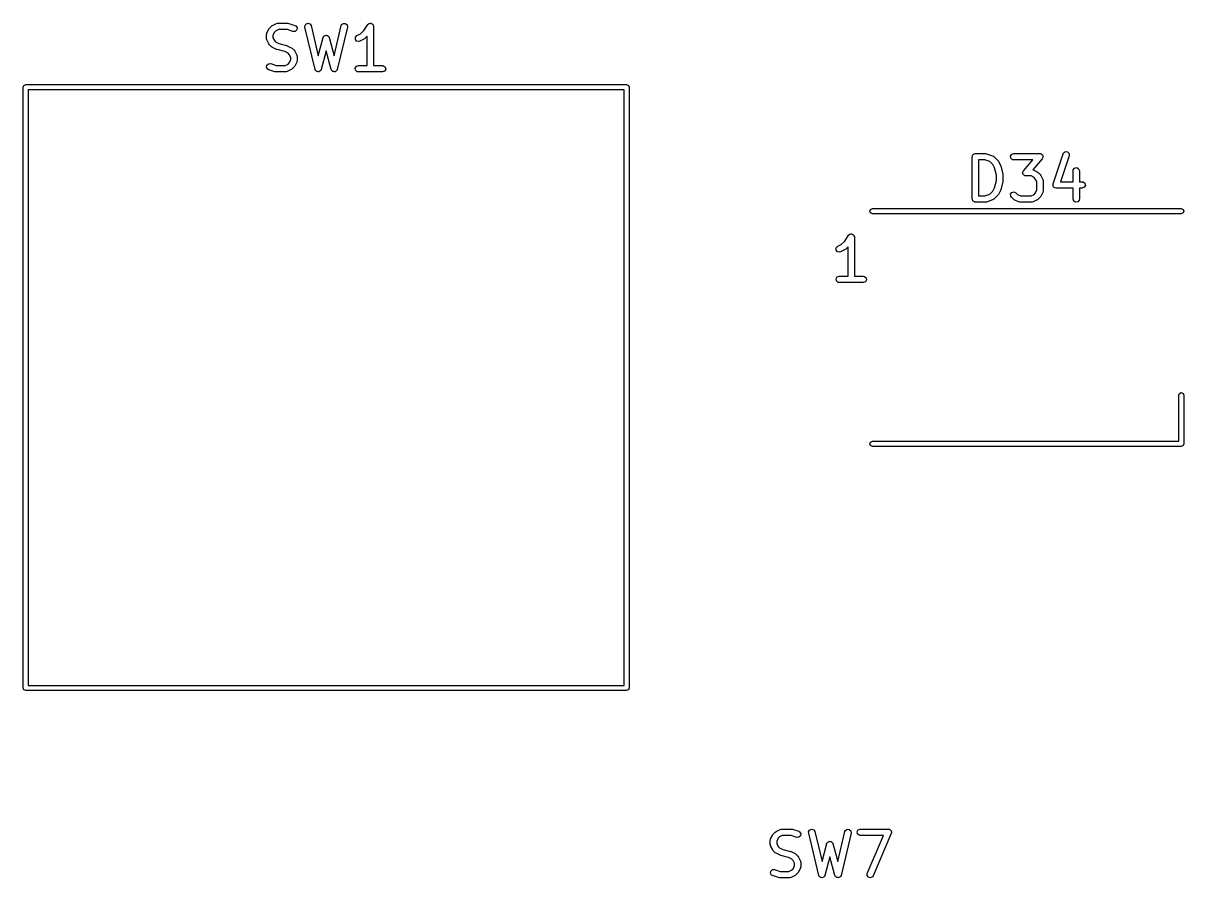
# Model space of a CAD drawing. Extents: x 60 to 196, y -152 to -29.
# Drawn here: x 69.04 to 96.47, y -49.69 to -29.49 of the extents above; entities that cross this region are included whole.
import ezdxf

# ---------------------------------------------------------------- set-up
doc = ezdxf.new("R2010")
doc.units = 0
doc.layers.add('BLACK', color=7, linetype='CONTINUOUS')

msp = doc.modelspace()

# ---------------------------------------------------------------- linework, layer by layer
at = {"layer": 'BLACK', "linetype": 'CONTINUOUS'}
for p, q in [((74.7996, -29.7196), (74.8472, -29.6243)), ((74.8472, -29.6243), (74.8606, -29.6063)), ((74.8606, -29.6063), (74.8613, -29.6048)), ((74.8613, -29.6048), (74.9089, -29.5572)), ((74.9089, -29.5572), (74.9272, -29.5443)), ((74.9272, -29.5443), (74.9284, -29.5432)), ((74.9284, -29.5432), (75.0236, -29.4955)), ((75.0236, -29.4955), (75.0486, -29.4881)), ((75.0486, -29.4881), (75.0529, -29.4892)), ((75.0529, -29.4892), (75.0571, -29.4876)), ((75.0571, -29.4876), (75.2952, -29.4876)), ((75.2952, -29.4876), (75.3173, -29.4915)), ((75.3173, -29.4915), (75.319, -29.4915)), ((75.319, -29.4915), (75.4618, -29.5391)), ((75.4618, -29.5391), (75.4847, -29.5515)), ((75.4847, -29.5515), (75.5116, -29.5952)), ((75.5116, -29.5952), (75.504, -29.6459)), ((75.6969, -29.554), (75.7199, -29.5081)), ((75.6985, -29.58), (75.6969, -29.554)), ((75.9366, -30.58), (75.6985, -29.58)), ((75.7199, -29.5081), (75.767, -29.4877)), ((75.767, -29.4877), (75.8162, -29.5024)), ((75.8162, -29.5024), (75.8444, -29.5452)), ((75.8444, -29.5452), (76.0136, -30.2561)), ((76.3864, -30.2561), (76.5556, -29.5452)), ((76.7015, -29.58), (76.4634, -30.58)), ((76.5556, -29.5452), (76.566, -29.5213)), ((76.566, -29.5213), (76.6071, -29.4907)), ((76.6071, -29.4907), (76.6583, -29.4938)), ((76.6583, -29.4938), (76.6956, -29.529)), ((76.6956, -29.529), (76.7015, -29.58)), ((77.0941, -29.6577), (77.1852, -29.521)), ((77.1852, -29.521), (77.2032, -29.5022)), ((77.2032, -29.5022), (77.2073, -29.501)), ((77.2073, -29.501), (77.2101, -29.4977)), ((77.2101, -29.4977), (77.2316, -29.4939)), ((77.2316, -29.4939), (77.2524, -29.4878)), ((77.2524, -29.4878), (77.2564, -29.4895)), ((77.2564, -29.4895), (77.2606, -29.4888)), ((77.2606, -29.4888), (77.2795, -29.4996)), ((77.2795, -29.4996), (77.2994, -29.5084)), ((77.2994, -29.5084), (77.3013, -29.5123)), ((77.3013, -29.5123), (77.3051, -29.5144)), ((77.3051, -29.5144), (77.3125, -29.5349)), ((77.3125, -29.5349), (77.3222, -29.5544)), ((77.3222, -29.5544), (77.3211, -29.5586)), ((77.3211, -29.5586), (77.3226, -29.5626)), ((77.3226, -29.5626), (77.3226, -30.4876)), ((74.7917, -29.7531), (74.7962, -29.7274)), ((74.7917, -29.8483), (74.7917, -29.7531)), ((74.7932, -29.8525), (74.7917, -29.8483)), ((74.7922, -29.8569), (74.7932, -29.8525)), ((74.7996, -29.8819), (74.7922, -29.8569)), ((74.7962, -29.7274), (74.7991, -29.724)), ((74.7991, -29.724), (74.7996, -29.7196)), ((74.8472, -29.9771), (74.7996, -29.8819)), ((74.9759, -29.7023), (74.9417, -29.7708)), ((74.9417, -29.7708), (74.9417, -29.8306)), ((74.9417, -29.8306), (74.9759, -29.8991)), ((75.0063, -29.6719), (74.9759, -29.7023)), ((75.0748, -29.6376), (75.0063, -29.6719)), ((75.2831, -29.6376), (75.0748, -29.6376)), ((75.4144, -29.6814), (75.2831, -29.6376)), ((75.4657, -29.68), (75.4144, -29.6814)), ((75.504, -29.6459), (75.4657, -29.68)), ((76.0136, -30.2561), (76.1275, -29.829)), ((76.1275, -29.829), (76.1385, -29.8054)), ((76.1385, -29.8054), (76.1441, -29.8014)), ((76.1441, -29.8014), (76.147, -29.7952)), ((76.147, -29.7952), (76.1646, -29.7871)), ((76.1646, -29.7871), (76.1805, -29.7759)), ((76.1805, -29.7759), (76.1873, -29.7765)), ((76.1873, -29.7765), (76.1936, -29.7736)), ((76.1936, -29.7736), (76.2123, -29.7787)), ((76.2123, -29.7787), (76.2316, -29.7803)), ((76.2316, -29.7803), (76.2365, -29.7852)), ((76.2365, -29.7852), (76.2431, -29.7869)), ((76.2431, -29.7869), (76.2542, -29.8028)), ((76.2542, -29.8028), (76.2679, -29.8166)), ((76.2679, -29.8166), (76.2685, -29.8234)), ((76.2685, -29.8234), (76.2725, -29.829)), ((76.2725, -29.829), (76.3864, -30.2561)), ((76.89, -29.8697), (76.8931, -29.8185)), ((76.9206, -29.9109), (76.89, -29.8697)), ((76.8931, -29.8185), (76.9284, -29.7813)), ((76.9284, -29.7813), (77.0127, -29.7391)), ((77.0907, -29.8678), (76.9954, -29.9154)), ((77.0127, -29.7391), (77.0941, -29.6577)), ((77.0918, -29.8666), (77.0907, -29.8678)), ((77.1102, -29.8537), (77.0918, -29.8666)), ((77.1726, -29.7913), (77.1102, -29.8537)), ((77.1726, -30.4876), (77.1726, -29.7913)), ((74.8484, -29.9782), (74.8472, -29.9771)), ((74.8613, -29.9966), (74.8484, -29.9782)), ((74.9089, -30.0442), (74.8613, -29.9966)), ((74.9104, -30.0449), (74.9089, -30.0442)), ((74.9284, -30.0583), (74.9104, -30.0449)), ((75.0236, -30.1059), (74.9284, -30.0583)), ((74.9759, -29.8991), (75.0063, -29.9296)), ((75.0063, -29.9296), (75.0833, -29.968)), ((75.0271, -30.1063), (75.0236, -30.1059)), ((75.039, -30.1116), (75.0271, -30.1063)), ((75.2214, -30.1572), (75.039, -30.1116)), ((75.0833, -29.968), (75.2658, -30.0137)), ((75.2984, -30.1957), (75.2214, -30.1572)), ((75.2658, -30.0137), (75.2776, -30.0189)), ((75.2776, -30.0189), (75.2812, -30.0193)), ((75.2812, -30.0193), (75.3764, -30.067)), ((75.3764, -30.067), (75.3944, -30.0803)), ((75.3944, -30.0803), (75.3959, -30.081)), ((75.3959, -30.081), (75.4435, -30.1286)), ((75.4435, -30.1286), (75.4564, -30.147)), ((75.4564, -30.147), (75.4576, -30.1481)), ((75.4576, -30.1481), (75.5052, -30.2434)), ((76.2, -30.1394), (76.082, -30.5819)), ((76.318, -30.5819), (76.2, -30.1394)), ((76.9705, -29.9228), (76.9206, -29.9109)), ((76.9954, -29.9154), (76.9705, -29.9228)), ((74.8007, -30.4793), (74.8391, -30.4452)), ((74.8391, -30.4452), (74.8904, -30.4438)), ((74.8904, -30.4438), (75.0217, -30.4876)), ((75.3288, -30.2261), (75.2984, -30.1957)), ((75.2984, -30.4534), (75.3288, -30.423)), ((75.3631, -30.2946), (75.3288, -30.2261)), ((75.3288, -30.423), (75.3631, -30.3544)), ((75.3631, -30.3544), (75.3631, -30.2946)), ((75.5052, -30.4057), (75.4576, -30.5009)), ((75.5052, -30.2434), (75.5126, -30.2683)), ((75.5057, -30.4012), (75.5052, -30.4057)), ((75.5086, -30.3978), (75.5057, -30.4012)), ((75.5131, -30.3721), (75.5086, -30.3978)), ((75.5126, -30.2683), (75.5116, -30.2727)), ((75.5116, -30.2727), (75.5131, -30.2769)), ((75.5131, -30.2769), (75.5131, -30.3721)), ((74.7932, -30.53), (74.8007, -30.4793)), ((74.82, -30.5737), (74.7932, -30.53)), ((74.843, -30.5862), (74.82, -30.5737)), ((74.9858, -30.6338), (74.843, -30.5862)), ((74.9874, -30.6337), (74.9858, -30.6338)), ((75.0095, -30.6376), (74.9874, -30.6337)), ((75.2476, -30.6376), (75.0095, -30.6376)), ((75.0217, -30.4876), (75.2299, -30.4876)), ((75.2299, -30.4876), (75.2984, -30.4534)), ((75.2518, -30.6361), (75.2476, -30.6376)), ((75.2562, -30.6371), (75.2518, -30.6361)), ((75.2812, -30.6297), (75.2562, -30.6371)), ((75.3764, -30.5821), (75.2812, -30.6297)), ((75.3775, -30.5809), (75.3764, -30.5821)), ((75.3959, -30.568), (75.3775, -30.5809)), ((75.4435, -30.5204), (75.3959, -30.568)), ((75.4442, -30.5189), (75.4435, -30.5204)), ((75.4576, -30.5009), (75.4442, -30.5189)), ((75.9409, -30.5866), (75.9366, -30.58)), ((75.9416, -30.5944), (75.9409, -30.5866)), ((75.9546, -30.6074), (75.9416, -30.5944)), ((75.9648, -30.6228), (75.9546, -30.6074)), ((75.9723, -30.6251), (75.9648, -30.6228)), ((75.9779, -30.6306), (75.9723, -30.6251)), ((75.9963, -30.6322), (75.9779, -30.6306)), ((76.014, -30.6375), (75.9963, -30.6322)), ((76.0212, -30.6344), (76.014, -30.6375)), ((76.029, -30.635), (76.0212, -30.6344)), ((76.0441, -30.6244), (76.029, -30.635)), ((76.061, -30.6171), (76.0441, -30.6244)), ((76.0646, -30.6101), (76.061, -30.6171)), ((76.071, -30.6056), (76.0646, -30.6101)), ((76.082, -30.5819), (76.071, -30.6056)), ((76.3225, -30.5884), (76.318, -30.5819)), ((76.3234, -30.5962), (76.3225, -30.5884)), ((76.3368, -30.6089), (76.3234, -30.5962)), ((76.3474, -30.624), (76.3368, -30.6089)), ((76.355, -30.626), (76.3474, -30.624)), ((76.3607, -30.6315), (76.355, -30.626)), ((76.3791, -30.6325), (76.3607, -30.6315)), ((76.3969, -30.6373), (76.3791, -30.6325)), ((76.4041, -30.634), (76.3969, -30.6373)), ((76.4119, -30.6345), (76.4041, -30.634)), ((76.4267, -30.6235), (76.4119, -30.6345)), ((76.4434, -30.6157), (76.4267, -30.6235)), ((76.4468, -30.6086), (76.4434, -30.6157)), ((76.4531, -30.6039), (76.4468, -30.6086)), ((76.4634, -30.58), (76.4531, -30.6039)), ((76.888, -30.5496), (76.9137, -30.5052)), ((76.897, -30.6001), (76.888, -30.5496)), ((76.9363, -30.6331), (76.897, -30.6001)), ((76.9137, -30.5052), (76.9619, -30.4876)), ((76.9619, -30.6376), (76.9363, -30.6331)), ((76.9619, -30.4876), (77.1726, -30.4876)), ((77.5333, -30.6376), (76.9619, -30.6376)), ((77.3226, -30.4876), (77.5333, -30.4876)), ((77.5333, -30.4876), (77.559, -30.4921)), ((77.5815, -30.6201), (77.5333, -30.6376)), ((77.559, -30.4921), (77.5983, -30.5251)), ((77.6072, -30.5756), (77.5815, -30.6201)), ((77.5983, -30.5251), (77.6072, -30.5756)), ((69.04, -31), (69.0576, -30.9576)), ((69.0576, -30.9576), (69.1, -30.94)), ((69.1, -30.94), (83.3, -30.94)), ((83.3, -30.94), (83.3424, -30.9576)), ((83.3424, -30.9576), (83.36, -31)), ((69.04, -45.2), (69.04, -31)), ((69.16, -31.06), (69.16, -45.14)), ((83.24, -31.06), (69.16, -31.06)), ((83.24, -45.14), (83.24, -31.06)), ((83.36, -31), (83.36, -45.2)), ((91.4707, -32.6426), (91.4724, -32.6329)), ((91.4719, -32.6296), (91.4735, -32.6267)), ((91.4724, -32.6329), (91.4719, -32.6296)), ((91.4735, -32.6267), (91.4752, -32.617)), ((91.4752, -32.617), (91.4878, -32.602)), ((91.4878, -32.602), (91.4975, -32.5852)), ((91.4975, -32.5852), (91.5039, -32.5829)), ((91.5039, -32.5829), (91.5082, -32.5777)), ((91.5082, -32.5777), (91.5274, -32.5743)), ((91.5274, -32.5743), (91.5457, -32.5676)), ((91.5457, -32.5676), (91.7838, -32.5676)), ((91.7838, -32.5676), (91.8059, -32.5715)), ((91.8059, -32.5715), (91.8075, -32.5715)), ((91.8075, -32.5715), (91.9504, -32.6191)), ((91.9504, -32.6191), (91.9733, -32.6315)), ((91.9733, -32.6315), (91.9756, -32.6353)), ((91.9756, -32.6353), (91.9797, -32.6372)), ((91.9797, -32.6372), (92.0749, -32.7324)), ((92.3766, -32.6296), (92.4023, -32.5852)), ((92.3855, -32.6801), (92.3766, -32.6296)), ((92.4023, -32.5852), (92.4505, -32.5676)), ((92.4505, -32.5676), (93.0695, -32.5676)), ((93.0695, -32.5676), (93.0806, -32.5696)), ((93.0806, -32.5696), (93.0841, -32.569)), ((93.0841, -32.569), (93.0867, -32.5707)), ((93.0867, -32.5707), (93.0952, -32.5721)), ((93.0952, -32.5721), (93.1107, -32.5851)), ((93.1107, -32.5851), (93.128, -32.5956)), ((93.128, -32.5956), (93.1299, -32.6013)), ((93.1299, -32.6013), (93.1345, -32.6051)), ((93.1345, -32.6051), (93.138, -32.625)), ((93.138, -32.625), (93.1445, -32.6442)), ((93.3793, -33.2856), (93.6174, -32.5713)), ((93.7597, -32.6187), (93.5545, -33.2343)), ((93.6174, -32.5713), (93.6298, -32.5484)), ((93.6298, -32.5484), (93.6735, -32.5215)), ((93.6735, -32.5215), (93.7243, -32.529)), ((93.7243, -32.529), (93.7583, -32.5674)), ((93.7583, -32.5674), (93.7597, -32.6187)), ((91.4707, -33.6426), (91.4707, -32.6426)), ((91.7716, -32.7176), (91.6207, -32.7176)), ((91.6207, -32.7176), (91.6207, -33.5676)), ((91.8862, -32.7558), (91.7716, -32.7176)), ((91.9603, -32.8299), (91.8862, -32.7558)), ((91.9988, -32.9069), (91.9603, -32.8299)), ((92.0421, -33.0804), (91.9988, -32.9069)), ((92.0749, -32.7324), (92.0878, -32.7508)), ((92.0878, -32.7508), (92.089, -32.7519)), ((92.089, -32.7519), (92.1366, -32.8472)), ((92.1366, -32.8472), (92.1403, -32.8596)), ((92.1403, -32.8596), (92.1423, -32.8625)), ((92.1423, -32.8625), (92.1899, -33.053)), ((92.4248, -32.7131), (92.3855, -32.6801)), ((92.4505, -32.7176), (92.4248, -32.7131)), ((92.9042, -32.7176), (92.4505, -32.7176)), ((92.6797, -32.9742), (92.9042, -32.7176)), ((93.126, -32.692), (92.8985, -32.952)), ((93.1333, -32.6732), (93.126, -32.692)), ((93.1434, -32.6556), (93.1333, -32.6732)), ((93.1445, -32.6442), (93.1423, -32.6497)), ((93.1423, -32.6497), (93.1434, -32.6556)), ((93.8562, -32.9503), (93.8892, -32.911)), ((93.8892, -32.911), (93.9397, -32.9021)), ((93.9397, -32.9021), (93.9841, -32.9277)), ((92.0421, -33.2048), (92.0421, -33.0804)), ((92.1899, -33.053), (92.191, -33.0679)), ((92.191, -33.0679), (92.1921, -33.0712)), ((92.1921, -33.0712), (92.1921, -33.214)), ((92.6612, -33.022), (92.6634, -33.0164)), ((92.6677, -33.0412), (92.6612, -33.022)), ((92.6623, -33.0105), (92.6724, -32.993)), ((92.6634, -33.0164), (92.6623, -33.0105)), ((92.6712, -33.0611), (92.6677, -33.0412)), ((92.6758, -33.0649), (92.6712, -33.0611)), ((92.6724, -32.993), (92.6797, -32.9742)), ((92.6778, -33.0706), (92.6758, -33.0649)), ((92.695, -33.0811), (92.6778, -33.0706)), ((92.7105, -33.094), (92.695, -33.0811)), ((92.719, -33.0955), (92.7105, -33.094)), ((92.7216, -33.0971), (92.719, -33.0955)), ((92.7251, -33.0966), (92.7216, -33.0971)), ((92.7362, -33.0986), (92.7251, -33.0966)), ((92.8613, -33.0986), (92.7362, -33.0986)), ((92.9299, -33.1328), (92.8613, -33.0986)), ((92.8985, -32.952), (92.9047, -32.9531)), ((92.9047, -32.9531), (92.9081, -32.956)), ((92.9081, -32.956), (92.9126, -32.9565)), ((92.9126, -32.9565), (93.0078, -33.0041)), ((92.9603, -33.1632), (92.9299, -33.1328)), ((92.9945, -33.2318), (92.9603, -33.1632)), ((93.0078, -33.0041), (93.0258, -33.0175)), ((93.0258, -33.0175), (93.0273, -33.0182)), ((93.0273, -33.0182), (93.0749, -33.0658)), ((93.0749, -33.0658), (93.0878, -33.0841)), ((93.0878, -33.0841), (93.089, -33.0853)), ((93.089, -33.0853), (93.1366, -33.1805)), ((93.1366, -33.1805), (93.144, -33.2055)), ((93.8517, -32.976), (93.8562, -32.9503)), ((93.8517, -33.2343), (93.8517, -32.976)), ((93.9841, -32.9277), (94.0017, -32.976)), ((94.0017, -32.976), (94.0017, -33.2343)), ((91.8862, -33.5294), (91.9603, -33.4553)), ((91.9603, -33.4553), (91.9988, -33.3783)), ((91.9988, -33.3783), (92.0421, -33.2048)), ((92.1366, -33.4381), (92.089, -33.5333)), ((92.137, -33.4345), (92.1366, -33.4381)), ((92.1423, -33.4227), (92.137, -33.4345)), ((92.1899, -33.2322), (92.1423, -33.4227)), ((92.1921, -33.214), (92.1895, -33.2288)), ((92.1895, -33.2288), (92.1899, -33.2322)), ((92.9603, -33.503), (92.9945, -33.4344)), ((92.9945, -33.4344), (92.9945, -33.2318)), ((93.1445, -33.4521), (93.14, -33.4778)), ((93.144, -33.2055), (93.143, -33.2098)), ((93.143, -33.2098), (93.1445, -33.214)), ((93.1445, -33.214), (93.1445, -33.4521)), ((93.3766, -33.2963), (93.3795, -33.2913)), ((93.3802, -33.3164), (93.3766, -33.2963)), ((93.3795, -33.2913), (93.3793, -33.2856)), ((93.3807, -33.3369), (93.3802, -33.3164)), ((93.3845, -33.3411), (93.3807, -33.3369)), ((93.3855, -33.3468), (93.3845, -33.3411)), ((93.4012, -33.3599), (93.3855, -33.3468)), ((93.4148, -33.3752), (93.4012, -33.3599)), ((93.4204, -33.3761), (93.4148, -33.3752)), ((93.4248, -33.3798), (93.4204, -33.3761)), ((93.4505, -33.3843), (93.4248, -33.3798)), ((93.8517, -33.3843), (93.4505, -33.3843)), ((93.5545, -33.2343), (93.8517, -33.2343)), ((93.8517, -33.6426), (93.8517, -33.3843)), ((94.0017, -33.2343), (94.0695, -33.2343)), ((94.0695, -33.3843), (94.0017, -33.3843)), ((94.0017, -33.3843), (94.0017, -33.6426)), ((94.0695, -33.2343), (94.0952, -33.2388)), ((94.1177, -33.3667), (94.0695, -33.3843)), ((94.0952, -33.2388), (94.1345, -33.2718)), ((94.1434, -33.3223), (94.1177, -33.3667)), ((94.1345, -33.2718), (94.1434, -33.3223)), ((91.4774, -33.6609), (91.4707, -33.6426)), ((91.4808, -33.6801), (91.4774, -33.6609)), ((91.4859, -33.6845), (91.4808, -33.6801)), ((91.4883, -33.6908), (91.4859, -33.6845)), ((91.5051, -33.7006), (91.4883, -33.6908)), ((91.5201, -33.7131), (91.5051, -33.7006)), ((91.5298, -33.7148), (91.5201, -33.7131)), ((91.5327, -33.7165), (91.5298, -33.7148)), ((91.536, -33.7159), (91.5327, -33.7165)), ((91.5457, -33.7176), (91.536, -33.7159)), ((91.7838, -33.7176), (91.5457, -33.7176)), ((91.6207, -33.5676), (91.7716, -33.5676)), ((91.7716, -33.5676), (91.8862, -33.5294)), ((91.7853, -33.7171), (91.7838, -33.7176)), ((91.8075, -33.7138), (91.7853, -33.7171)), ((91.9504, -33.6662), (91.8075, -33.7138)), ((91.9539, -33.6634), (91.9504, -33.6662)), ((91.9584, -33.663), (91.9539, -33.6634)), ((91.9797, -33.648), (91.9584, -33.663)), ((92.0749, -33.5528), (91.9797, -33.648)), ((92.0756, -33.5513), (92.0749, -33.5528)), ((92.089, -33.5333), (92.0756, -33.5513)), ((92.378, -33.528), (92.4075, -33.4859)), ((92.3825, -33.5791), (92.378, -33.528)), ((92.3974, -33.6004), (92.3825, -33.5791)), ((92.4451, -33.648), (92.3974, -33.6004)), ((92.4075, -33.4859), (92.457, -33.4727)), ((92.4465, -33.6487), (92.4451, -33.648)), ((92.4646, -33.6621), (92.4465, -33.6487)), ((92.457, -33.4727), (92.5035, -33.4943)), ((92.5598, -33.7097), (92.4646, -33.6621)), ((92.5035, -33.4943), (92.5425, -33.5334)), ((92.5425, -33.5334), (92.611, -33.5676)), ((92.5642, -33.7102), (92.5598, -33.7097)), ((92.5677, -33.7131), (92.5642, -33.7102)), ((92.5933, -33.7176), (92.5677, -33.7131)), ((92.879, -33.7176), (92.5933, -33.7176)), ((92.611, -33.5676), (92.8613, -33.5676)), ((92.8613, -33.5676), (92.9299, -33.5334)), ((92.8833, -33.7161), (92.879, -33.7176)), ((92.8876, -33.7171), (92.8833, -33.7161)), ((92.9126, -33.7097), (92.8876, -33.7171)), ((93.0078, -33.6621), (92.9126, -33.7097)), ((92.9299, -33.5334), (92.9603, -33.503)), ((93.0089, -33.6609), (93.0078, -33.6621)), ((93.0273, -33.648), (93.0089, -33.6609)), ((93.0749, -33.6004), (93.0273, -33.648)), ((93.0756, -33.5989), (93.0749, -33.6004)), ((93.089, -33.5809), (93.0756, -33.5989)), ((93.1366, -33.4857), (93.089, -33.5809)), ((93.1371, -33.4812), (93.1366, -33.4857)), ((93.14, -33.4778), (93.1371, -33.4812)), ((93.8692, -33.6908), (93.8517, -33.6426)), ((93.9136, -33.7165), (93.8692, -33.6908)), ((93.9642, -33.7076), (93.9136, -33.7165)), ((93.9971, -33.6683), (93.9642, -33.7076)), ((94.0017, -33.6426), (93.9971, -33.6683)), ((89.05, -33.93), (89.0676, -33.8876)), ((89.0676, -33.9724), (89.05, -33.93)), ((89.0676, -33.8876), (89.11, -33.87)), ((89.11, -33.99), (89.0676, -33.9724)), ((89.11, -33.87), (96.41, -33.87)), ((96.41, -33.99), (89.11, -33.99)), ((96.41, -33.87), (96.4524, -33.8876)), ((96.4524, -33.9724), (96.41, -33.99)), ((96.4524, -33.8876), (96.47, -33.93)), ((96.47, -33.93), (96.4524, -33.9724)), ((88.4565, -34.6377), (88.5476, -34.501)), ((88.5476, -34.501), (88.5656, -34.4822)), ((88.5656, -34.4822), (88.5697, -34.481)), ((88.5697, -34.481), (88.5725, -34.4777)), ((88.5725, -34.4777), (88.5939, -34.4739)), ((88.5939, -34.4739), (88.6148, -34.4678)), ((88.6148, -34.4678), (88.6188, -34.4695)), ((88.6188, -34.4695), (88.623, -34.4688)), ((88.623, -34.4688), (88.6419, -34.4796)), ((88.6419, -34.4796), (88.6618, -34.4884)), ((88.6618, -34.4884), (88.6637, -34.4923)), ((88.6637, -34.4923), (88.6675, -34.4944)), ((88.6675, -34.4944), (88.6749, -34.5149)), ((88.6749, -34.5149), (88.6845, -34.5344)), ((88.6845, -34.5344), (88.6835, -34.5386)), ((88.6835, -34.5386), (88.685, -34.5426)), ((88.685, -34.5426), (88.685, -35.4676)), ((88.2524, -34.8497), (88.2555, -34.7985)), ((88.2555, -34.7985), (88.2907, -34.7613)), ((88.2907, -34.7613), (88.3751, -34.7191)), ((88.3751, -34.7191), (88.4565, -34.6377)), ((88.4726, -34.8337), (88.4542, -34.8466)), ((88.535, -34.7713), (88.4726, -34.8337)), ((88.535, -35.4676), (88.535, -34.7713)), ((88.283, -34.8909), (88.2524, -34.8497)), ((88.3329, -34.9028), (88.283, -34.8909)), ((88.3578, -34.8954), (88.3329, -34.9028)), ((88.4531, -34.8478), (88.3578, -34.8954)), ((88.4542, -34.8466), (88.4531, -34.8478)), ((88.2504, -35.5296), (88.2761, -35.4852)), ((88.2593, -35.5801), (88.2504, -35.5296)), ((88.2986, -35.6131), (88.2593, -35.5801)), ((88.2761, -35.4852), (88.3243, -35.4676)), ((88.3243, -35.6176), (88.2986, -35.6131)), ((88.3243, -35.4676), (88.535, -35.4676)), ((88.8957, -35.6176), (88.3243, -35.6176)), ((88.685, -35.4676), (88.8957, -35.4676)), ((88.8957, -35.4676), (88.9214, -35.4721)), ((88.9439, -35.6001), (88.8957, -35.6176)), ((88.9214, -35.4721), (88.9607, -35.5051)), ((88.9696, -35.5556), (88.9439, -35.6001)), ((88.9607, -35.5051), (88.9696, -35.5556)), ((96.35, -38.28), (96.3676, -38.2376)), ((96.35, -39.37), (96.35, -38.28)), ((96.3676, -38.2376), (96.41, -38.22)), ((96.41, -38.22), (96.4524, -38.2376)), ((96.4524, -38.2376), (96.47, -38.28)), ((96.47, -38.28), (96.47, -39.43)), ((89.05, -39.43), (89.0676, -39.3876)), ((89.0676, -39.4724), (89.05, -39.43)), ((89.0676, -39.3876), (89.11, -39.37)), ((89.11, -39.49), (89.0676, -39.4724)), ((89.11, -39.37), (96.35, -39.37)), ((96.41, -39.49), (89.11, -39.49)), ((96.4524, -39.4724), (96.41, -39.49)), ((96.47, -39.43), (96.4524, -39.4724)), ((69.0576, -45.2424), (69.04, -45.2)), ((69.1, -45.26), (69.0576, -45.2424)), ((69.16, -45.14), (83.24, -45.14)), ((83.3424, -45.2424), (83.3, -45.26)), ((83.36, -45.2), (83.3424, -45.2424)), ((83.3, -45.26), (69.1, -45.26)), ((86.8346, -48.5932), (86.9299, -48.5455)), ((86.9299, -48.5455), (86.9548, -48.5381)), ((86.9548, -48.5381), (86.9592, -48.5392)), ((86.9592, -48.5392), (86.9634, -48.5376)), ((86.9634, -48.5376), (87.2015, -48.5376)), ((87.2015, -48.5376), (87.2236, -48.5415)), ((87.2236, -48.5415), (87.2252, -48.5415)), ((87.2252, -48.5415), (87.3681, -48.5891)), ((87.6262, -48.5581), (87.6732, -48.5377)), ((87.6732, -48.5377), (87.7224, -48.5524)), ((88.4722, -48.5713), (88.5134, -48.5407)), ((88.5134, -48.5407), (88.5646, -48.5438)), ((88.5646, -48.5438), (88.6019, -48.579)), ((88.7723, -48.5552), (88.8205, -48.5376)), ((88.8205, -48.5376), (89.4872, -48.5376)), ((89.4872, -48.5376), (89.5129, -48.5421)), ((89.5129, -48.5421), (89.5196, -48.5478)), ((89.5196, -48.5478), (89.5283, -48.5499)), ((89.5283, -48.5499), (89.5387, -48.5639)), ((86.6979, -48.8031), (86.7024, -48.7774)), ((86.6979, -48.8983), (86.6979, -48.8031)), ((86.7024, -48.7774), (86.7053, -48.774)), ((86.7053, -48.774), (86.7058, -48.7696)), ((86.7058, -48.7696), (86.7535, -48.6743)), ((86.7535, -48.6743), (86.7668, -48.6563)), ((86.7668, -48.6563), (86.7675, -48.6548)), ((86.7675, -48.6548), (86.8151, -48.6072)), ((86.8151, -48.6072), (86.8335, -48.5943)), ((86.8335, -48.5943), (86.8346, -48.5932)), ((86.8822, -48.7523), (86.8479, -48.8208)), ((86.8479, -48.8208), (86.8479, -48.8806)), ((86.9126, -48.7219), (86.8822, -48.7523)), ((86.9811, -48.6876), (86.9126, -48.7219)), ((87.1893, -48.6876), (86.9811, -48.6876)), ((87.3206, -48.7314), (87.1893, -48.6876)), ((87.3719, -48.73), (87.3206, -48.7314)), ((87.3681, -48.5891), (87.391, -48.6015)), ((87.4103, -48.6959), (87.3719, -48.73)), ((87.391, -48.6015), (87.4178, -48.6452)), ((87.4178, -48.6452), (87.4103, -48.6959)), ((87.6032, -48.604), (87.6262, -48.5581)), ((87.6047, -48.63), (87.6032, -48.604)), ((87.8428, -49.63), (87.6047, -48.63)), ((87.7224, -48.5524), (87.7506, -48.5952)), ((87.7506, -48.5952), (87.9199, -49.3061)), ((88.0936, -48.8265), (88.0998, -48.8236)), ((88.0998, -48.8236), (88.1185, -48.8287)), ((88.2926, -49.3061), (88.4619, -48.5952)), ((88.6078, -48.63), (88.3697, -49.63)), ((88.4619, -48.5952), (88.4722, -48.5713)), ((88.6019, -48.579), (88.6078, -48.63)), ((88.7467, -48.5996), (88.7723, -48.5552)), ((88.7556, -48.6501), (88.7467, -48.5996)), ((88.7949, -48.6831), (88.7556, -48.6501)), ((88.8205, -48.6876), (88.7949, -48.6831)), ((89.3735, -48.6876), (88.8205, -48.6876)), ((88.9897, -49.5831), (89.3735, -48.6876)), ((89.5561, -48.6422), (89.1276, -49.6422)), ((89.5387, -48.5639), (89.5522, -48.5751)), ((89.5522, -48.5751), (89.5537, -48.5838)), ((89.5537, -48.5838), (89.559, -48.5909)), ((89.5566, -48.6333), (89.5561, -48.6422)), ((89.5611, -48.6256), (89.5566, -48.6333)), ((89.559, -48.5909), (89.558, -48.6084)), ((89.558, -48.6084), (89.5611, -48.6256)), ((86.6994, -48.9025), (86.6979, -48.8983)), ((86.6984, -48.9069), (86.6994, -48.9025)), ((86.7058, -48.9319), (86.6984, -48.9069)), ((86.7535, -49.0271), (86.7058, -48.9319)), ((86.7546, -49.0282), (86.7535, -49.0271)), ((86.7675, -49.0466), (86.7546, -49.0282)), ((86.8151, -49.0942), (86.7675, -49.0466)), ((86.8166, -49.0949), (86.8151, -49.0942)), ((86.8346, -49.1083), (86.8166, -49.0949)), ((86.8479, -48.8806), (86.8822, -48.9491)), ((86.8822, -48.9491), (86.9126, -48.9796)), ((86.9126, -48.9796), (86.9896, -49.018)), ((86.9896, -49.018), (87.1721, -49.0637)), ((87.1721, -49.0637), (87.1839, -49.0689)), ((87.1839, -49.0689), (87.1874, -49.0693)), ((87.1874, -49.0693), (87.2826, -49.117)), ((87.9199, -49.3061), (88.0338, -48.879)), ((88.0338, -48.879), (88.0448, -48.8554)), ((88.0448, -48.8554), (88.0504, -48.8514)), ((88.0504, -48.8514), (88.0533, -48.8452)), ((88.0533, -48.8452), (88.0709, -48.8371)), ((88.0709, -48.8371), (88.0868, -48.8259)), ((88.0868, -48.8259), (88.0936, -48.8265)), ((88.1185, -48.8287), (88.1379, -48.8303)), ((88.1379, -48.8303), (88.1427, -48.8352)), ((88.1427, -48.8352), (88.1493, -48.8369)), ((88.1493, -48.8369), (88.1604, -48.8528)), ((88.1604, -48.8528), (88.1742, -48.8666)), ((88.1742, -48.8666), (88.1748, -48.8734)), ((88.1748, -48.8734), (88.1787, -48.879)), ((88.1787, -48.879), (88.2926, -49.3061)), ((86.9299, -49.1559), (86.8346, -49.1083)), ((86.9334, -49.1563), (86.9299, -49.1559)), ((86.9452, -49.1616), (86.9334, -49.1563)), ((87.1277, -49.2072), (86.9452, -49.1616)), ((87.2047, -49.2457), (87.1277, -49.2072)), ((87.2351, -49.2761), (87.2047, -49.2457)), ((87.2693, -49.3446), (87.2351, -49.2761)), ((87.2693, -49.4044), (87.2693, -49.3446)), ((87.2826, -49.117), (87.3007, -49.1303)), ((87.3007, -49.1303), (87.3021, -49.131)), ((87.3021, -49.131), (87.3498, -49.1786)), ((87.3498, -49.1786), (87.3626, -49.197)), ((87.3626, -49.197), (87.3638, -49.1981)), ((87.3638, -49.1981), (87.4114, -49.2934)), ((87.4114, -49.2934), (87.4189, -49.3183)), ((87.4189, -49.3183), (87.4178, -49.3227)), ((87.4178, -49.3227), (87.4193, -49.3269)), ((87.4193, -49.3269), (87.4193, -49.4221)), ((88.1062, -49.1894), (87.9882, -49.6319)), ((88.2243, -49.6319), (88.1062, -49.1894)), ((86.6994, -49.58), (86.707, -49.5293)), ((86.7263, -49.6237), (86.6994, -49.58)), ((86.707, -49.5293), (86.7454, -49.4952)), ((86.7492, -49.6362), (86.7263, -49.6237)), ((86.7454, -49.4952), (86.7966, -49.4938)), ((86.8921, -49.6838), (86.7492, -49.6362)), ((86.7966, -49.4938), (86.9279, -49.5376)), ((86.9279, -49.5376), (87.1362, -49.5376)), ((87.1362, -49.5376), (87.2047, -49.5034)), ((87.2826, -49.6321), (87.1874, -49.6797)), ((87.2047, -49.5034), (87.2351, -49.473)), ((87.2351, -49.473), (87.2693, -49.4044)), ((87.2838, -49.6309), (87.2826, -49.6321)), ((87.3021, -49.618), (87.2838, -49.6309)), ((87.3498, -49.5704), (87.3021, -49.618)), ((87.3504, -49.5689), (87.3498, -49.5704)), ((87.3638, -49.5509), (87.3504, -49.5689)), ((87.4114, -49.4557), (87.3638, -49.5509)), ((87.4119, -49.4512), (87.4114, -49.4557)), ((87.4148, -49.4478), (87.4119, -49.4512)), ((87.4193, -49.4221), (87.4148, -49.4478)), ((87.8471, -49.6366), (87.8428, -49.63)), ((87.8478, -49.6444), (87.8471, -49.6366)), ((87.8609, -49.6574), (87.8478, -49.6444)), ((87.9882, -49.6319), (87.9773, -49.6556)), ((88.2288, -49.6384), (88.2243, -49.6319)), ((88.2297, -49.6462), (88.2288, -49.6384)), ((88.2431, -49.6589), (88.2297, -49.6462)), ((88.3697, -49.63), (88.3593, -49.6539)), ((88.9868, -49.6343), (88.9897, -49.5831)), ((89.0176, -49.6754), (88.9868, -49.6343)), ((89.1276, -49.6422), (89.1133, -49.664)), ((86.8937, -49.6837), (86.8921, -49.6838)), ((86.9158, -49.6876), (86.8937, -49.6837)), ((87.1539, -49.6876), (86.9158, -49.6876)), ((87.1581, -49.6861), (87.1539, -49.6876)), ((87.1624, -49.6871), (87.1581, -49.6861)), ((87.1874, -49.6797), (87.1624, -49.6871)), ((87.871, -49.6728), (87.8609, -49.6574)), ((87.8786, -49.6751), (87.871, -49.6728)), ((87.8842, -49.6806), (87.8786, -49.6751)), ((87.9025, -49.6822), (87.8842, -49.6806)), ((87.9202, -49.6875), (87.9025, -49.6822)), ((87.9274, -49.6844), (87.9202, -49.6875)), ((87.9353, -49.685), (87.9274, -49.6844)), ((87.9504, -49.6744), (87.9353, -49.685)), ((87.9673, -49.6671), (87.9504, -49.6744)), ((87.9708, -49.6601), (87.9673, -49.6671)), ((87.9773, -49.6556), (87.9708, -49.6601)), ((88.2536, -49.674), (88.2431, -49.6589)), ((88.2612, -49.676), (88.2536, -49.674)), ((88.2669, -49.6815), (88.2612, -49.676)), ((88.2854, -49.6825), (88.2669, -49.6815)), ((88.3032, -49.6873), (88.2854, -49.6825)), ((88.3103, -49.684), (88.3032, -49.6873)), ((88.3182, -49.6845), (88.3103, -49.684)), ((88.333, -49.6735), (88.3182, -49.6845)), ((88.3497, -49.6657), (88.333, -49.6735)), ((88.353, -49.6586), (88.3497, -49.6657)), ((88.3593, -49.6539), (88.353, -49.6586)), ((89.0675, -49.6871), (89.0176, -49.6754)), ((89.1133, -49.664), (89.0675, -49.6871))]:
    msp.add_line(p, q, dxfattribs=at)

doc.saveas('drawing.dxf')
